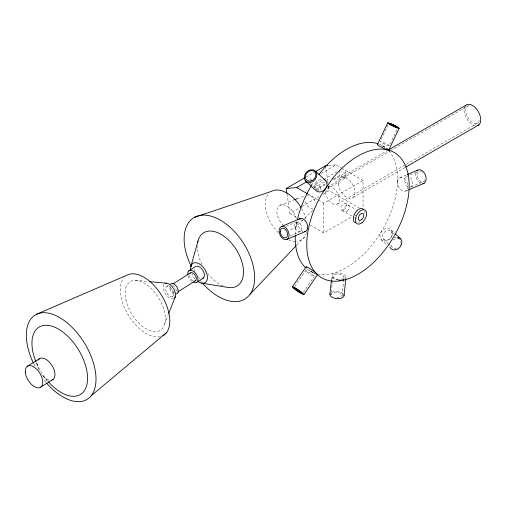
<?xml version="1.0" encoding="UTF-8"?>
<svg xmlns="http://www.w3.org/2000/svg" width="506" height="506" viewBox="0 0 506 506"><rect width="100%" height="100%" fill="white"/><g stroke="black" fill="none" stroke-linecap="round" stroke-linejoin="round"><path stroke-width="0.38" stroke-dasharray="2.53 1.9" d="M331.462 279.869L331.873 276.004M333.024 276.434L331.082 294.568A5.515 2.739 6.1 0 1 338.653 292.62A5.515 2.739 6.1 0 1 340.475 297.25M342.069 295.428L343.764 279.559M343.846 278.806L344.01 277.294M345.87 278.661L346.034 277.111M164.545 324.194L168.232 314.77M381.258 139.289L388.235 124.761M389.222 145.772A5.016 0.531 25.7 0 0 383.048 142.218A5.016 0.531 25.7 0 0 381.954 142.717A5.016 0.531 25.7 0 0 389.222 145.772L397.197 129.175M294.751 286.56L305.618 270.659M303.366 292.323L314.232 276.428M296.826 245.012L304.441 236.998M295.194 227.523L304.068 218.883M304.625 218.339L312.948 210.243M166.752 286.352L168.688 285.156M172.527 296.548A5.87 3.226 58.3 0 0 170.75 287.737A5.87 3.226 58.3 0 0 165.639 290.065A5.87 3.226 58.3 0 0 172.527 296.548L174.462 295.352M305.852 177.144L313.986 172.445M309.577 180.142L312.961 178.188M321.101 173.495L336.009 164.88L341.17 167.859M315.276 188.055L315.276 184.279L337.015 171.73M315.276 189.567L325.466 183.684M326.149 183.292L329.545 181.331M333.618 178.979L339.735 175.443L344.984 178.479L344.984 173.191L341.05 170.914M315.276 184.279L320.526 187.315L325.959 184.171M333.435 179.858L344.984 173.191M340.083 177.884L387.261 150.649M327.477 187.062L389.734 151.117M390.417 150.725L467.734 106.089M327.319 188.675L344.984 178.479M286.991 193.937L289.83 213.38L301.355 206.726M302.031 206.34L318.976 196.556M323.043 194.203L329.147 190.68L358.982 207.909M318.325 200.072L323.732 203.191L363.049 180.49L363.049 207.125M337.312 204.108L477.569 123.129M353.106 197.466L405.072 167.467M310.172 225.126L323.732 232.956L352.208 216.517M399.525 177.846L406.539 174.867M286.257 226.397L296.345 222.109M406.229 176.594L418.645 171.313M290.109 235.948L300.197 231.659A5.149 3.34 67 0 0 300.014 223.488A5.149 3.34 67 0 0 294.6 225.512A5.149 3.34 67 0 0 300.197 231.659M411.207 186.885L423.63 181.603M405.894 191.015L407.994 190.117M280.191 205.177L294.068 199.889M296.99 198.776L305.029 195.708M328.514 165.532L336.009 164.88M135.368 280.343L148.543 281.557M382.637 145.785L387.387 148.53M341.816 168.232L363.049 180.49M345.775 203.627A3.871 2.233 -60 0 1 344.548 209.629A3.871 2.233 -60 0 1 341.196 207.688A3.871 2.233 -60 0 1 345.775 203.627L355.832 209.44M341.904 210.338L354.674 217.706M308.186 194.215L317.648 199.68M289.83 213.38L297.288 217.688M300.678 219.648L304.745 221.995M310.241 271.184L315.668 274.315M391.195 230.021A6.932 5.617 -47.2 0 1 386.856 240.812A6.932 5.617 -47.2 0 1 380.423 233.5A6.932 5.617 -47.2 0 1 391.195 230.021L394.547 233.133M391.208 231.666A5.357 4.339 -47.2 0 1 387.874 240.008A5.357 4.339 -47.2 0 1 382.884 234.379A5.357 4.339 -47.2 0 1 391.208 231.666L394.104 234.354M397.001 237.042L399.898 239.73A5.357 4.339 -47.2 0 0 393.13 240.16M383.44 239.034L388.07 243.329M388.652 243.867L392.125 247.092M381.119 239.534L387.267 245.233M309.976 183.166L318.609 191.179M42.618 375.699L47.229 380.575M36.268 362.385L38.058 367.394M325.51 165.791L328.008 182.906M328.577 186.796L329.147 190.68M345.687 170.465L345.687 177.568M339.735 170.161L339.735 175.443M323.732 203.191L323.732 232.956M320.526 187.315L320.526 191.091M475.431 125.773A11.809 6.818 60 0 1 466.374 118.227A11.809 6.818 60 0 1 464.761 106.747M479.372 120.567A9.835 5.68 60 0 1 467.734 117.449A9.835 5.68 60 0 1 470.852 105.811M378.665 143.951A72.396 41.802 -60 0 1 386.78 148.802M388.886 150.933A72.396 41.802 -60 0 1 382.953 228.838A72.396 41.802 -60 0 1 318.571 274.163M313.524 272.766A72.396 41.802 -60 0 1 306.661 268.661M295.346 234.316A72.396 41.802 -60 0 1 296.99 221.736M311.841 184.886A72.396 41.802 -60 0 1 313.1 182.881M357.255 218.605A3.871 2.233 -60 0 1 356.597 218.668M355.32 215.847A3.871 2.233 -60 0 1 355.598 214.93M338.369 280.052A7.109 3.536 6.1 0 1 332.056 275.201A7.109 3.536 6.1 0 1 341.537 273.461A7.109 3.536 6.1 0 1 345.098 278.812M364.409 211.4A7.938 4.586 -60 0 1 364.459 213.058M359.798 221.52A7.938 4.586 -60 0 1 358.337 222.425M314.549 187.669A6.983 5.655 -47.2 0 1 322.739 179.206M380.942 145.614A6.35 0.677 25.7 0 1 381.903 146.032M382.397 146.253A6.35 0.677 25.7 0 1 384.864 147.455M386.609 148.403A6.35 0.677 25.7 0 1 387.653 149.036M328.913 186.619A9.835 5.68 60 0 1 338.931 196.613A9.835 5.68 60 0 1 333.599 204.196A9.835 5.68 60 0 1 325.434 191.572M328.565 186.252A5.838 4.725 -47.2 0 1 324.909 192.267M318.28 190.275A5.838 4.725 -47.2 0 1 319.893 184.342A5.838 4.725 -47.2 0 1 325.712 182.451M201.502 281.981A48.019 28.45 57.4 0 1 199.554 279.559M306.497 232.551A28.507 16.894 57.4 0 1 296.839 241.324M295.466 241.387A28.507 16.894 57.4 0 1 287.073 239.142M278.376 232.722A28.507 16.894 57.4 0 1 268.041 194.399M301.69 208.611A28.507 16.894 57.4 0 1 306.25 219.87M222.988 285.966A31.423 18.621 57.4 0 1 207.966 273.904M201.957 264.486A31.423 18.621 57.4 0 1 197.365 245.739M296.788 221.565A13.58 8.045 57.4 0 1 288.894 228.82M283.739 225.695A13.58 8.045 57.4 0 1 279.812 205.366A13.58 8.045 57.4 0 1 296.333 218.794M312.942 209.054A7.856 4.655 57.4 0 1 304.821 200.8M306.491 195.152A7.856 4.655 57.4 0 1 315.858 203.153M191.768 281.431A6.97 4.13 57.4 0 1 187.846 275.049M195.063 278.882A11.429 6.768 57.4 0 1 191.919 273.873M199.971 278.363A6.97 4.13 57.4 0 1 198.637 277.649M194.551 272.026A6.97 4.13 57.4 0 1 194.184 268.945M193.216 280.773A4.68 2.777 57.4 0 1 189.434 275.346M174.235 293.689A4.68 2.777 57.4 0 1 170.218 290.191A4.68 2.777 57.4 0 1 170.332 285.65M172.641 285.536A4.68 2.777 57.4 0 1 176.423 290.956M160.313 336.654A35.18 19.336 58.3 0 1 128.752 315.814A35.18 19.336 58.3 0 1 123.717 278.009M174.115 293.214A5.87 3.226 58.3 0 1 170.035 286.004M173.703 298.666A8.76 4.813 58.3 0 1 165.588 294.043A8.76 4.813 58.3 0 1 164.089 284.233M46.008 382.479A49.531 27.229 58.3 0 1 43.503 379.411M34.882 366.015A49.531 27.229 58.3 0 1 33.851 363.985M47.248 380.499A39.538 21.739 58.3 0 1 36.204 362.359M49.291 380.158A12.41 6.825 58.3 0 1 41.808 374.718M39.126 370.31A12.41 6.825 58.3 0 1 37.615 362.125M314.802 273.531A6.97 0.74 34.3 0 1 313.429 272.702M312.936 272.392A6.97 0.74 34.3 0 1 309.033 269.673M420.271 182.995A7.324 4.744 67 0 1 416.115 172.148M424.913 179.997A5.724 3.706 67 0 1 417.899 178.302A5.724 3.706 67 0 1 420.6 171.085M421.669 171.521A5.724 3.706 67 0 1 422.693 172.293M393.883 237.997A6.932 5.617 -47.2 0 1 398.159 237.358M400.815 241.849A5.357 4.339 -47.2 0 1 400.796 243.108M400.448 244.385A5.357 4.339 -47.2 0 1 399.803 245.6M396.565 248.066A5.357 4.339 -47.2 0 1 391.227 243.715M331.942 292.196A7.109 3.536 6.1 0 1 343.087 293.803M339.343 297.598A5.515 2.739 6.1 0 1 336.598 297.756M303.031 231.52A6.995 4.529 67 0 1 297.876 221.748M338.539 279.616A5.515 2.739 6.1 0 1 333.346 275.517A5.515 2.739 6.1 0 1 342.031 275.03A5.515 2.739 6.1 0 1 341.284 279.464M410.277 177.574A5.724 3.706 67 0 1 412.769 184.076A5.724 3.706 67 0 1 409.253 187.119M408.19 186.682A5.724 3.706 67 0 1 404.673 180.762A5.724 3.706 67 0 1 407.153 176.297M338.299 183.937A11.809 6.818 60 0 0 351.537 198.301A11.809 6.818 60 0 0 349.956 180.794A11.809 6.818 60 0 0 338.299 183.937M347.148 211.129A3.871 2.233 -60 0 0 348.375 205.132A3.871 2.233 -60 0 0 343.795 209.193A3.871 2.233 -60 0 0 347.148 211.129M125.76 299.267A28.545 15.692 58.3 0 0 159.251 330.791A28.545 15.692 58.3 0 0 150.624 287.92A28.545 15.692 58.3 0 0 125.76 299.267M397.526 181.439A7.324 4.744 67 0 0 404.711 191.401A7.324 4.744 67 0 0 405.882 180.452A7.324 4.744 67 0 0 397.526 181.439M306.927 272.013A5.205 0.557 34.3 0 0 314.099 276.516A5.205 0.557 34.3 0 0 308.742 272.108A5.205 0.557 34.3 0 0 306.927 272.013"/><path stroke-width="0.76" d="M329.893 294.549L331.379 280.64M344.048 295.656L345.781 279.432M190.926 266.358L197.998 241.147M168.802 313.322L175.329 296.642M377.381 144.514L387.824 122.775M388.716 150.099L399.158 128.36A6.35 0.677 25.7 0 0 391.385 123.875A6.35 0.677 25.7 0 0 389.93 124.47A6.35 0.677 25.7 0 0 399.158 128.36M292.405 286.839L306.035 266.89M303.942 294.549L317.572 274.606M250.059 294.239L296.282 245.581M91.2 395.743L166.366 332.777M188.751 270.887L195.177 266.788A6.97 4.13 57.4 0 1 202.855 270.356A6.97 4.13 57.4 0 1 202.413 278.559M172.976 283.961L190.18 272.981M177.657 292.057L195.525 280.653M196.923 282.133L203.349 278.028M27.248 366.293L39.487 358.735M40.733 387.115L52.972 379.557M286.877 193.159L286.194 188.491L304.498 177.922M315.346 171.66L325.51 165.791L327.762 165.595M286.194 188.491L296.693 187.581L306.864 181.711M389.31 149.46L465.893 105.248M405.755 167.069L478.916 124.837M36.736 314.188L127.689 274.859A35.18 19.336 58.3 0 1 162.356 296.668A35.18 19.336 58.3 0 1 163.04 335.604M281.355 226.568L300.026 218.624M407.241 174.564L417.76 170.092M286.807 239.446A6.995 4.529 67 0 0 286.333 228.263A6.995 4.529 67 0 0 279.103 231.305A6.995 4.529 67 0 0 286.807 239.446L305.485 231.501M408.696 189.82L424.129 183.254M294.802 199.611L296.99 198.776M194.291 217.447L271.336 191.407A28.507 16.894 57.4 0 1 300.931 207.333M149.321 281.627L166.373 283.189M201.451 283.12L226.935 287.244A31.423 18.621 57.4 0 0 243.285 268.465A31.423 18.621 57.4 0 0 220.863 234.24A31.423 18.621 57.4 0 0 197.688 242.602M296.693 187.581L307.509 193.823M395.104 233.652L400.689 238.832M315.592 171.243A6.983 5.655 -47.2 0 1 311.354 182.135A6.983 5.655 -47.2 0 1 304.764 174.874A6.983 5.655 -47.2 0 1 315.592 171.243L325.826 180.737M305.548 180.927L315.776 190.414A6.983 5.655 -47.2 0 0 325.231 189.099A6.983 5.655 -47.2 0 0 324.675 179.813M465.084 106.184A11.809 6.818 60 0 1 477.904 110.972A11.809 6.818 60 0 1 477.341 125.665M306.098 268.167A72.396 41.802 -60 0 1 295.283 235.828M297.471 219.534A72.396 41.802 -60 0 1 311.437 185.563M318.944 174.494A72.396 41.802 -60 0 1 377.957 143.71M355.61 222.823A7.938 4.586 -60 0 1 354.769 213.608A7.938 4.586 -60 0 1 363.207 209.041M388.38 149.555A6.35 0.677 25.7 0 1 382.96 148.011A6.35 0.677 25.7 0 1 377.792 144.52M343.979 279.464A7.109 3.536 6.1 0 1 342.518 279.913M340.816 280.134A7.109 3.536 6.1 0 1 338.982 280.109M187.764 274.524A6.97 4.13 57.4 0 1 192.128 270.552A6.97 4.13 57.4 0 1 197.903 278.496A6.97 4.13 57.4 0 1 193.545 282.468M191.236 266.295A48.019 28.45 57.4 0 1 210.218 215.935A48.019 28.45 57.4 0 1 254.404 282.057A48.019 28.45 57.4 0 1 202.495 283.145M190.794 269.881A11.429 6.768 57.4 0 1 198.694 263.556A11.429 6.768 57.4 0 1 207.454 278.129A11.429 6.768 57.4 0 1 197.644 281.279M189.712 273.563A4.68 2.777 57.4 0 1 195.019 275.055A4.68 2.777 57.4 0 1 194.88 280.975M33.516 363.302A49.531 27.229 58.3 0 1 51.157 313.802A49.531 27.229 58.3 0 1 95.919 381.847A49.531 27.229 58.3 0 1 46.52 383.074M165.082 283.449A8.76 4.813 58.3 0 1 173.197 288.072A8.76 4.813 58.3 0 1 174.696 297.889M170.611 284.081A5.87 3.226 58.3 0 1 177.113 287.307A5.87 3.226 58.3 0 1 176.183 293.929M35.907 361.645A39.538 21.739 58.3 0 1 53.75 326.825A39.538 21.739 58.3 0 1 87.424 381.442A39.538 21.739 58.3 0 1 48.253 381.663M38.279 360.12A12.41 6.825 58.3 0 1 51.776 365.149A12.41 6.825 58.3 0 1 51.302 380.234M306.263 267.276A6.97 0.74 34.3 0 1 312.423 270.274A6.97 0.74 34.3 0 1 316.87 274.581M416.799 170.927A7.324 4.744 67 0 1 425.084 174.317A7.324 4.744 67 0 1 422.946 183.64M398.159 237.358A6.932 5.617 -47.2 0 1 399.993 247.149A6.932 5.617 -47.2 0 1 389.829 247.086M343.802 294.713A7.109 3.536 6.1 0 1 337.002 298.648A7.109 3.536 6.1 0 1 330.127 293.644M299.04 219.294A6.995 4.529 67 0 1 306.927 223.304A6.995 4.529 67 0 1 304.308 231.735M332.372 178.726L321.765 194.241A72.396 41.802 -60 0 0 340.456 280.798A72.396 41.802 -60 0 0 408.962 180.541A72.396 41.802 -60 0 0 332.372 178.726M361.733 219.553A3.871 2.233 -60 0 0 362.96 213.551A3.871 2.233 -60 0 0 358.381 217.618A3.871 2.233 -60 0 0 361.733 219.553M361.954 222.766A7.938 4.586 -60 0 0 365.357 210.281A7.938 4.586 -60 0 0 355.769 217.669A7.938 4.586 -60 0 0 361.954 222.766M310.893 181.047A5.838 4.725 -47.2 0 0 315.067 172.103A5.838 4.725 -47.2 0 0 305.947 174.462A5.838 4.725 -47.2 0 0 310.893 181.047M390.588 124.729A5.016 0.531 25.7 0 0 397.861 127.79A5.016 0.531 25.7 0 0 391.688 124.236A5.016 0.531 25.7 0 0 390.588 124.729M25.3 372.163A12.41 6.825 58.3 0 0 39.063 387.792A12.41 6.825 58.3 0 0 37.602 370.152A12.41 6.825 58.3 0 0 25.3 372.163M294.188 288.667A6.97 0.74 34.3 0 0 303.783 294.675A6.97 0.74 34.3 0 0 296.548 288.743A6.97 0.74 34.3 0 0 294.188 288.667M295.194 289.179A5.205 0.557 34.3 0 0 302.367 293.682A5.205 0.557 34.3 0 0 297.009 289.274A5.205 0.557 34.3 0 0 295.194 289.179M280.191 231.634A5.149 3.34 67 0 0 285.789 237.788A5.149 3.34 67 0 0 285.612 229.616A5.149 3.34 67 0 0 280.191 231.634"/></g></svg>
